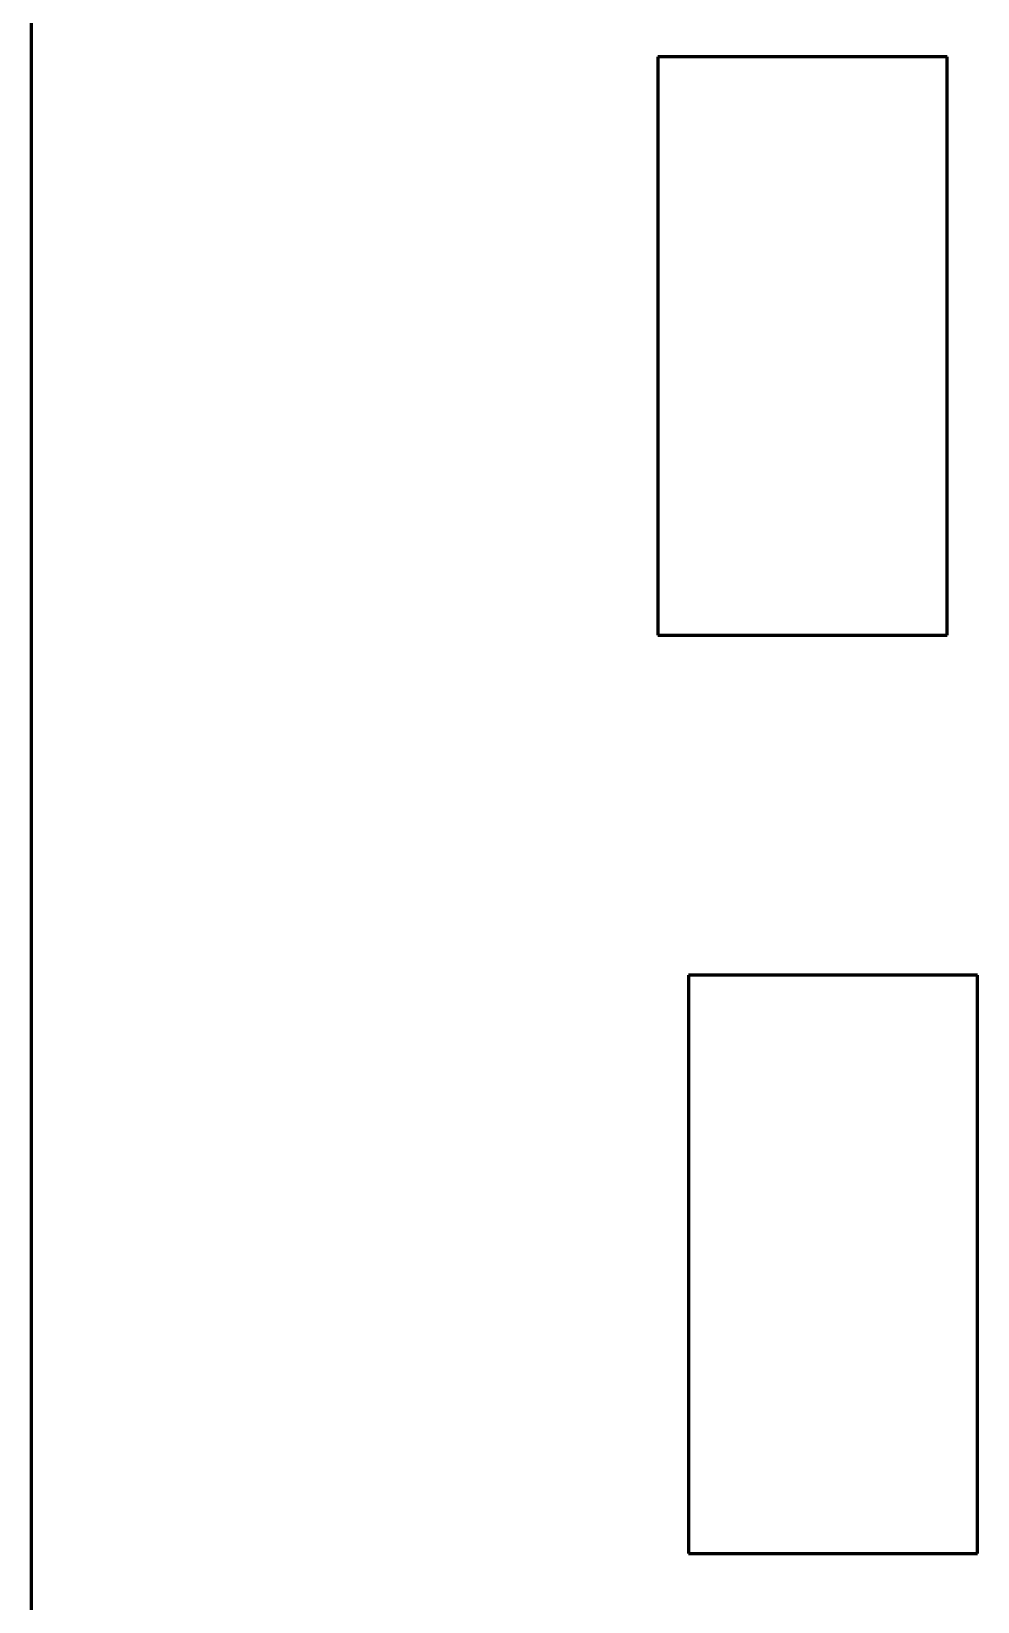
# Model space of a CAD drawing. Extents: x 0 to 297, y 0 to 292.
# Drawn here: x 241.59 to 245.68, y 69.83 to 76.62 of the extents above; entities that cross this region are included whole.
import ezdxf

# ---------------------------------------------------------------- set-up
doc = ezdxf.new("R2010")
doc.units = 0
doc.header["$MEASUREMENT"] = 0
doc.linetypes.add('K5LT_BASIC', pattern=[0])
doc.layers.add('Системный слой', color=7, linetype='Continuous')

# ---------------------------------------------------------------- blocks, each defined once
blk = doc.blocks.new('*U')
at = {"layer": 'Системный слой', "linetype": 'K5LT_BASIC', "lineweight": 60}
for p, q in [((245.5474, 76.5082), (244.2974, 76.5082)), ((244.2974, 76.5082), (244.2974, 74.0082)), ((245.5474, 74.0082), (245.5474, 76.5082)), ((244.2974, 74.0082), (245.5474, 74.0082)), ((245.6797, 72.5395), (244.4297, 72.5395)), ((244.4297, 72.5395), (244.4297, 70.0395)), ((245.6797, 70.0395), (245.6797, 72.5395)), ((244.4297, 70.0395), (245.6797, 70.0395))]:
    blk.add_line(p, q, dxfattribs=at)

msp = doc.modelspace()

# ---------------------------------------------------------------- linework, layer by layer
at = {"layer": 'Системный слой', "linetype": 'K5LT_BASIC', "lineweight": 60}
for q in [(241.5876, 85.2856), (241.5876, 78.2853)]:
    msp.add_line((241.5876, 65.2853), q, dxfattribs=at)

# ---------------------------------------------------------------- block references
at = {"layer": 'Системный слой'}
msp.add_blockref('*U', (0, 0), dxfattribs=at)
msp.add_blockref('*U', (0, 0), dxfattribs=at)
msp.add_blockref('*U', (0, 0), dxfattribs=at)
msp.add_blockref('*U', (0, 0), dxfattribs=at)
msp.add_blockref('*U', (0, 0), dxfattribs=at)
msp.add_blockref('*U', (0, 0), dxfattribs=at)
msp.add_blockref('*U', (0, 0), dxfattribs=at)
msp.add_blockref('*U', (0, 0), dxfattribs=at)
msp.add_blockref('*U', (0, 0), dxfattribs=at)
msp.add_blockref('*U', (0, 0), dxfattribs=at)
msp.add_blockref('*U', (0, 0), dxfattribs=at)
msp.add_blockref('*U', (0, 0), dxfattribs=at)
msp.add_blockref('*U', (0, 0), dxfattribs=at)
msp.add_blockref('*U', (0, 0), dxfattribs=at)
msp.add_blockref('*U', (0, 0), dxfattribs=at)
msp.add_blockref('*U', (0, 0), dxfattribs=at)
msp.add_blockref('*U', (0, 0), dxfattribs=at)
msp.add_blockref('*U', (0, 0), dxfattribs=at)
msp.add_blockref('*U', (0, 0), dxfattribs=at)
msp.add_blockref('*U', (0, 0), dxfattribs=at)
msp.add_blockref('*U', (0, 0), dxfattribs=at)
msp.add_blockref('*U', (0, 0), dxfattribs=at)
msp.add_blockref('*U', (0, 0), dxfattribs=at)
msp.add_blockref('*U', (0, 0), dxfattribs=at)
msp.add_blockref('*U', (0, 0), dxfattribs=at)
msp.add_blockref('*U', (0, 0), dxfattribs=at)
msp.add_blockref('*U', (0, 0), dxfattribs=at)
msp.add_blockref('*U', (0, 0), dxfattribs=at)
msp.add_blockref('*U', (0, 0), dxfattribs=at)
msp.add_blockref('*U', (0, 0), dxfattribs=at)
msp.add_blockref('*U', (0, 0), dxfattribs=at)
msp.add_blockref('*U', (0, 0), dxfattribs=at)
msp.add_blockref('*U', (0, 0), dxfattribs=at)
msp.add_blockref('*U', (0, 0), dxfattribs=at)
msp.add_blockref('*U', (0, 0), dxfattribs=at)
msp.add_blockref('*U', (0, 0), dxfattribs=at)
msp.add_blockref('*U', (0, 0), dxfattribs=at)
msp.add_blockref('*U', (0, 0), dxfattribs=at)
msp.add_blockref('*U', (0, 0), dxfattribs=at)
msp.add_blockref('*U', (0, 0), dxfattribs=at)
msp.add_blockref('*U', (0, 0), dxfattribs=at)
msp.add_blockref('*U', (0, 0), dxfattribs=at)
msp.add_blockref('*U', (0, 0), dxfattribs=at)
msp.add_blockref('*U', (0, 0), dxfattribs=at)
msp.add_blockref('*U', (0, 0), dxfattribs=at)
msp.add_blockref('*U', (0, 0), dxfattribs=at)
msp.add_blockref('*U', (0, 0), dxfattribs=at)
msp.add_blockref('*U', (0, 0), dxfattribs=at)
msp.add_blockref('*U', (0, 0), dxfattribs=at)
msp.add_blockref('*U', (0, 0), dxfattribs=at)
msp.add_blockref('*U', (0, 0), dxfattribs=at)
msp.add_blockref('*U', (0, 0), dxfattribs=at)
msp.add_blockref('*U', (0, 0), dxfattribs=at)
msp.add_blockref('*U', (0, 0), dxfattribs=at)
msp.add_blockref('*U', (0, 0), dxfattribs=at)
msp.add_blockref('*U', (0, 0), dxfattribs=at)
msp.add_blockref('*U', (0, 0), dxfattribs=at)
msp.add_blockref('*U', (0, 0), dxfattribs=at)
msp.add_blockref('*U', (0, 0), dxfattribs=at)
msp.add_blockref('*U', (0, 0), dxfattribs=at)
msp.add_blockref('*U', (0, 0), dxfattribs=at)
msp.add_blockref('*U', (0, 0), dxfattribs=at)
msp.add_blockref('*U', (0, 0), dxfattribs=at)
msp.add_blockref('*U', (0, 0), dxfattribs=at)
msp.add_blockref('*U', (0, 0), dxfattribs=at)
msp.add_blockref('*U', (0, 0), dxfattribs=at)
msp.add_blockref('*U', (0, 0), dxfattribs=at)
msp.add_blockref('*U', (0, 0), dxfattribs=at)
msp.add_blockref('*U', (0, 0), dxfattribs=at)
msp.add_blockref('*U', (0, 0), dxfattribs=at)
msp.add_blockref('*U', (0, 0), dxfattribs=at)
msp.add_blockref('*U', (0, 0), dxfattribs=at)
msp.add_blockref('*U', (0, 0), dxfattribs=at)
msp.add_blockref('*U', (0, 0), dxfattribs=at)
msp.add_blockref('*U', (0, 0), dxfattribs=at)
msp.add_blockref('*U', (0, 0), dxfattribs=at)
msp.add_blockref('*U', (0, 0), dxfattribs=at)
msp.add_blockref('*U', (0, 0), dxfattribs=at)
msp.add_blockref('*U', (0, 0), dxfattribs=at)
msp.add_blockref('*U', (0, 0), dxfattribs=at)
msp.add_blockref('*U', (0, 0), dxfattribs=at)
msp.add_blockref('*U', (0, 0), dxfattribs=at)
msp.add_blockref('*U', (0, 0), dxfattribs=at)
msp.add_blockref('*U', (0, 0), dxfattribs=at)
msp.add_blockref('*U', (0, 0), dxfattribs=at)
msp.add_blockref('*U', (0, 0), dxfattribs=at)
msp.add_blockref('*U', (0, 0), dxfattribs=at)
msp.add_blockref('*U', (0, 0), dxfattribs=at)
msp.add_blockref('*U', (0, 0), dxfattribs=at)
msp.add_blockref('*U', (0, 0), dxfattribs=at)
msp.add_blockref('*U', (0, 0), dxfattribs=at)
msp.add_blockref('*U', (0, 0), dxfattribs=at)
msp.add_blockref('*U', (0, 0), dxfattribs=at)
msp.add_blockref('*U', (0, 0), dxfattribs=at)
msp.add_blockref('*U', (0, 0), dxfattribs=at)
msp.add_blockref('*U', (0, 0), dxfattribs=at)
msp.add_blockref('*U', (0, 0), dxfattribs=at)
msp.add_blockref('*U', (0, 0), dxfattribs=at)
msp.add_blockref('*U', (0, 0), dxfattribs=at)
msp.add_blockref('*U', (0, 0), dxfattribs=at)
msp.add_blockref('*U', (0, 0), dxfattribs=at)
msp.add_blockref('*U', (0, 0), dxfattribs=at)
msp.add_blockref('*U', (0, 0), dxfattribs=at)
msp.add_blockref('*U', (0, 0), dxfattribs=at)
msp.add_blockref('*U', (0, 0), dxfattribs=at)
msp.add_blockref('*U', (0, 0), dxfattribs=at)
msp.add_blockref('*U', (0, 0), dxfattribs=at)
msp.add_blockref('*U', (0, 0), dxfattribs=at)
msp.add_blockref('*U', (0, 0), dxfattribs=at)
msp.add_blockref('*U', (0, 0), dxfattribs=at)
msp.add_blockref('*U', (0, 0), dxfattribs=at)
msp.add_blockref('*U', (0, 0), dxfattribs=at)
msp.add_blockref('*U', (0, 0), dxfattribs=at)
msp.add_blockref('*U', (0, 0), dxfattribs=at)
msp.add_blockref('*U', (0, 0), dxfattribs=at)
msp.add_blockref('*U', (0, 0), dxfattribs=at)
msp.add_blockref('*U', (0, 0), dxfattribs=at)
msp.add_blockref('*U', (0, 0), dxfattribs=at)
msp.add_blockref('*U', (0, 0), dxfattribs=at)
msp.add_blockref('*U', (0, 0), dxfattribs=at)
msp.add_blockref('*U', (0, 0), dxfattribs=at)
msp.add_blockref('*U', (0, 0), dxfattribs=at)
msp.add_blockref('*U', (0, 0), dxfattribs=at)
msp.add_blockref('*U', (0, 0), dxfattribs=at)
msp.add_blockref('*U', (0, 0), dxfattribs=at)
msp.add_blockref('*U', (0, 0), dxfattribs=at)
msp.add_blockref('*U', (0, 0), dxfattribs=at)
msp.add_blockref('*U', (0, 0), dxfattribs=at)
msp.add_blockref('*U', (0, 0), dxfattribs=at)
msp.add_blockref('*U', (0, 0), dxfattribs=at)
msp.add_blockref('*U', (0, 0), dxfattribs=at)
msp.add_blockref('*U', (0, 0), dxfattribs=at)
msp.add_blockref('*U', (0, 0), dxfattribs=at)
msp.add_blockref('*U', (0, 0), dxfattribs=at)
msp.add_blockref('*U', (0, 0), dxfattribs=at)
msp.add_blockref('*U', (0, 0), dxfattribs=at)
msp.add_blockref('*U', (0, 0), dxfattribs=at)
msp.add_blockref('*U', (0, 0), dxfattribs=at)
msp.add_blockref('*U', (0, 0), dxfattribs=at)
msp.add_blockref('*U', (0, 0), dxfattribs=at)
msp.add_blockref('*U', (0, 0), dxfattribs=at)
msp.add_blockref('*U', (0, 0), dxfattribs=at)
msp.add_blockref('*U', (0, 0), dxfattribs=at)
msp.add_blockref('*U', (0, 0), dxfattribs=at)
msp.add_blockref('*U', (0, 0), dxfattribs=at)
msp.add_blockref('*U', (0, 0), dxfattribs=at)
msp.add_blockref('*U', (0, 0), dxfattribs=at)
msp.add_blockref('*U', (0, 0), dxfattribs=at)
msp.add_blockref('*U', (0, 0), dxfattribs=at)
msp.add_blockref('*U', (0, 0), dxfattribs=at)
msp.add_blockref('*U', (0, 0), dxfattribs=at)
msp.add_blockref('*U', (0, 0), dxfattribs=at)
msp.add_blockref('*U', (0, 0), dxfattribs=at)
msp.add_blockref('*U', (0, 0), dxfattribs=at)
msp.add_blockref('*U', (0, 0), dxfattribs=at)
msp.add_blockref('*U', (0, 0), dxfattribs=at)
msp.add_blockref('*U', (0, 0), dxfattribs=at)
msp.add_blockref('*U', (0, 0), dxfattribs=at)
msp.add_blockref('*U', (0, 0), dxfattribs=at)
msp.add_blockref('*U', (0, 0), dxfattribs=at)
msp.add_blockref('*U', (0, 0), dxfattribs=at)
msp.add_blockref('*U', (0, 0), dxfattribs=at)
msp.add_blockref('*U', (0, 0), dxfattribs=at)
msp.add_blockref('*U', (0, 0), dxfattribs=at)
msp.add_blockref('*U', (0, 0), dxfattribs=at)
msp.add_blockref('*U', (0, 0), dxfattribs=at)
msp.add_blockref('*U', (0, 0), dxfattribs=at)
msp.add_blockref('*U', (0, 0), dxfattribs=at)
msp.add_blockref('*U', (0, 0), dxfattribs=at)
msp.add_blockref('*U', (0, 0), dxfattribs=at)
msp.add_blockref('*U', (0, 0), dxfattribs=at)
msp.add_blockref('*U', (0, 0), dxfattribs=at)
msp.add_blockref('*U', (0, 0), dxfattribs=at)
msp.add_blockref('*U', (0, 0), dxfattribs=at)
msp.add_blockref('*U', (0, 0), dxfattribs=at)
msp.add_blockref('*U', (0, 0), dxfattribs=at)
msp.add_blockref('*U', (0, 0), dxfattribs=at)
msp.add_blockref('*U', (0, 0), dxfattribs=at)
msp.add_blockref('*U', (0, 0), dxfattribs=at)
msp.add_blockref('*U', (0, 0), dxfattribs=at)
msp.add_blockref('*U', (0, 0), dxfattribs=at)
msp.add_blockref('*U', (0, 0), dxfattribs=at)
msp.add_blockref('*U', (0, 0), dxfattribs=at)
msp.add_blockref('*U', (0, 0), dxfattribs=at)
msp.add_blockref('*U', (0, 0), dxfattribs=at)
msp.add_blockref('*U', (0, 0), dxfattribs=at)
msp.add_blockref('*U', (0, 0), dxfattribs=at)
msp.add_blockref('*U', (0, 0), dxfattribs=at)
msp.add_blockref('*U', (0, 0), dxfattribs=at)
msp.add_blockref('*U', (0, 0), dxfattribs=at)
msp.add_blockref('*U', (0, 0), dxfattribs=at)
msp.add_blockref('*U', (0, 0), dxfattribs=at)
msp.add_blockref('*U', (0, 0), dxfattribs=at)
msp.add_blockref('*U', (0, 0), dxfattribs=at)
msp.add_blockref('*U', (0, 0), dxfattribs=at)
msp.add_blockref('*U', (0, 0), dxfattribs=at)
msp.add_blockref('*U', (0, 0), dxfattribs=at)
msp.add_blockref('*U', (0, 0), dxfattribs=at)
msp.add_blockref('*U', (0, 0), dxfattribs=at)
msp.add_blockref('*U', (0, 0), dxfattribs=at)
msp.add_blockref('*U', (0, 0), dxfattribs=at)
msp.add_blockref('*U', (0, 0), dxfattribs=at)
msp.add_blockref('*U', (0, 0), dxfattribs=at)
msp.add_blockref('*U', (0, 0), dxfattribs=at)
msp.add_blockref('*U', (0, 0), dxfattribs=at)
msp.add_blockref('*U', (0, 0), dxfattribs=at)
msp.add_blockref('*U', (0, 0), dxfattribs=at)
msp.add_blockref('*U', (0, 0), dxfattribs=at)
msp.add_blockref('*U', (0, 0), dxfattribs=at)
msp.add_blockref('*U', (0, 0), dxfattribs=at)
msp.add_blockref('*U', (0, 0), dxfattribs=at)
msp.add_blockref('*U', (0, 0), dxfattribs=at)
msp.add_blockref('*U', (0, 0), dxfattribs=at)
msp.add_blockref('*U', (0, 0), dxfattribs=at)
msp.add_blockref('*U', (0, 0), dxfattribs=at)
msp.add_blockref('*U', (0, 0), dxfattribs=at)
msp.add_blockref('*U', (0, 0), dxfattribs=at)
msp.add_blockref('*U', (0, 0), dxfattribs=at)
msp.add_blockref('*U', (0, 0), dxfattribs=at)
msp.add_blockref('*U', (0, 0), dxfattribs=at)
msp.add_blockref('*U', (0, 0), dxfattribs=at)
msp.add_blockref('*U', (0, 0), dxfattribs=at)
msp.add_blockref('*U', (0, 0), dxfattribs=at)
msp.add_blockref('*U', (0, 0), dxfattribs=at)
msp.add_blockref('*U', (0, 0), dxfattribs=at)
msp.add_blockref('*U', (0, 0), dxfattribs=at)
msp.add_blockref('*U', (0, 0), dxfattribs=at)
msp.add_blockref('*U', (0, 0), dxfattribs=at)
msp.add_blockref('*U', (0, 0), dxfattribs=at)
msp.add_blockref('*U', (0, 0), dxfattribs=at)
msp.add_blockref('*U', (0, 0), dxfattribs=at)
msp.add_blockref('*U', (0, 0), dxfattribs=at)
msp.add_blockref('*U', (0, 0), dxfattribs=at)
msp.add_blockref('*U', (0, 0), dxfattribs=at)
msp.add_blockref('*U', (0, 0), dxfattribs=at)
msp.add_blockref('*U', (0, 0), dxfattribs=at)
msp.add_blockref('*U', (0, 0), dxfattribs=at)
msp.add_blockref('*U', (0, 0), dxfattribs=at)
msp.add_blockref('*U', (0, 0), dxfattribs=at)
msp.add_blockref('*U', (0, 0), dxfattribs=at)
msp.add_blockref('*U', (0, 0), dxfattribs=at)
msp.add_blockref('*U', (0, 0), dxfattribs=at)
msp.add_blockref('*U', (0, 0), dxfattribs=at)
msp.add_blockref('*U', (0, 0), dxfattribs=at)
msp.add_blockref('*U', (0, 0), dxfattribs=at)
msp.add_blockref('*U', (0, 0), dxfattribs=at)
msp.add_blockref('*U', (0, 0), dxfattribs=at)
msp.add_blockref('*U', (0, 0), dxfattribs=at)
msp.add_blockref('*U', (0, 0), dxfattribs=at)
msp.add_blockref('*U', (0, 0), dxfattribs=at)
msp.add_blockref('*U', (0, 0), dxfattribs=at)
msp.add_blockref('*U', (0, 0), dxfattribs=at)
msp.add_blockref('*U', (0, 0), dxfattribs=at)
msp.add_blockref('*U', (0, 0), dxfattribs=at)
msp.add_blockref('*U', (0, 0), dxfattribs=at)
msp.add_blockref('*U', (0, 0), dxfattribs=at)
msp.add_blockref('*U', (0, 0), dxfattribs=at)
msp.add_blockref('*U', (0, 0), dxfattribs=at)
msp.add_blockref('*U', (0, 0), dxfattribs=at)
msp.add_blockref('*U', (0, 0), dxfattribs=at)
msp.add_blockref('*U', (0, 0), dxfattribs=at)
msp.add_blockref('*U', (0, 0), dxfattribs=at)
msp.add_blockref('*U', (0, 0), dxfattribs=at)
msp.add_blockref('*U', (0, 0), dxfattribs=at)
msp.add_blockref('*U', (0, 0), dxfattribs=at)
msp.add_blockref('*U', (0, 0), dxfattribs=at)
msp.add_blockref('*U', (0, 0), dxfattribs=at)
msp.add_blockref('*U', (0, 0), dxfattribs=at)
msp.add_blockref('*U', (0, 0), dxfattribs=at)
msp.add_blockref('*U', (0, 0), dxfattribs=at)
msp.add_blockref('*U', (0, 0), dxfattribs=at)
msp.add_blockref('*U', (0, 0), dxfattribs=at)
msp.add_blockref('*U', (0, 0), dxfattribs=at)
msp.add_blockref('*U', (0, 0), dxfattribs=at)
msp.add_blockref('*U', (0, 0), dxfattribs=at)
msp.add_blockref('*U', (0, 0), dxfattribs=at)
msp.add_blockref('*U', (0, 0), dxfattribs=at)
msp.add_blockref('*U', (0, 0), dxfattribs=at)
msp.add_blockref('*U', (0, 0), dxfattribs=at)
msp.add_blockref('*U', (0, 0), dxfattribs=at)
msp.add_blockref('*U', (0, 0), dxfattribs=at)
msp.add_blockref('*U', (0, 0), dxfattribs=at)
msp.add_blockref('*U', (0, 0), dxfattribs=at)
msp.add_blockref('*U', (0, 0), dxfattribs=at)
msp.add_blockref('*U', (0, 0), dxfattribs=at)
msp.add_blockref('*U', (0, 0), dxfattribs=at)
msp.add_blockref('*U', (0, 0), dxfattribs=at)
msp.add_blockref('*U', (0, 0), dxfattribs=at)
msp.add_blockref('*U', (0, 0), dxfattribs=at)
msp.add_blockref('*U', (0, 0), dxfattribs=at)
msp.add_blockref('*U', (0, 0), dxfattribs=at)
msp.add_blockref('*U', (0, 0), dxfattribs=at)
msp.add_blockref('*U', (0, 0), dxfattribs=at)
msp.add_blockref('*U', (0, 0), dxfattribs=at)
msp.add_blockref('*U', (0, 0), dxfattribs=at)
msp.add_blockref('*U', (0, 0), dxfattribs=at)
msp.add_blockref('*U', (0, 0), dxfattribs=at)
msp.add_blockref('*U', (0, 0), dxfattribs=at)
msp.add_blockref('*U', (0, 0), dxfattribs=at)
msp.add_blockref('*U', (0, 0), dxfattribs=at)
msp.add_blockref('*U', (0, 0), dxfattribs=at)
msp.add_blockref('*U', (0, 0), dxfattribs=at)
msp.add_blockref('*U', (0, 0), dxfattribs=at)
msp.add_blockref('*U', (0, 0), dxfattribs=at)
msp.add_blockref('*U', (0, 0), dxfattribs=at)
msp.add_blockref('*U', (0, 0), dxfattribs=at)
msp.add_blockref('*U', (0, 0), dxfattribs=at)
msp.add_blockref('*U', (0, 0), dxfattribs=at)
msp.add_blockref('*U', (0, 0), dxfattribs=at)
msp.add_blockref('*U', (0, 0), dxfattribs=at)
msp.add_blockref('*U', (0, 0), dxfattribs=at)
msp.add_blockref('*U', (0, 0), dxfattribs=at)
msp.add_blockref('*U', (0, 0), dxfattribs=at)
msp.add_blockref('*U', (0, 0), dxfattribs=at)
msp.add_blockref('*U', (0, 0), dxfattribs=at)
msp.add_blockref('*U', (0, 0), dxfattribs=at)
msp.add_blockref('*U', (0, 0), dxfattribs=at)
msp.add_blockref('*U', (0, 0), dxfattribs=at)
msp.add_blockref('*U', (0, 0), dxfattribs=at)
msp.add_blockref('*U', (0, 0), dxfattribs=at)
msp.add_blockref('*U', (0, 0), dxfattribs=at)
msp.add_blockref('*U', (0, 0), dxfattribs=at)
msp.add_blockref('*U', (0, 0), dxfattribs=at)
msp.add_blockref('*U', (0, 0), dxfattribs=at)
msp.add_blockref('*U', (0, 0), dxfattribs=at)
msp.add_blockref('*U', (0, 0), dxfattribs=at)
msp.add_blockref('*U', (0, 0), dxfattribs=at)
msp.add_blockref('*U', (0, 0), dxfattribs=at)
msp.add_blockref('*U', (0, 0), dxfattribs=at)
msp.add_blockref('*U', (0, 0), dxfattribs=at)
msp.add_blockref('*U', (0, 0), dxfattribs=at)
msp.add_blockref('*U', (0, 0), dxfattribs=at)
msp.add_blockref('*U', (0, 0), dxfattribs=at)
msp.add_blockref('*U', (0, 0), dxfattribs=at)
msp.add_blockref('*U', (0, 0), dxfattribs=at)
msp.add_blockref('*U', (0, 0), dxfattribs=at)
msp.add_blockref('*U', (0, 0), dxfattribs=at)
msp.add_blockref('*U', (0, 0), dxfattribs=at)
msp.add_blockref('*U', (0, 0), dxfattribs=at)
msp.add_blockref('*U', (0, 0), dxfattribs=at)
msp.add_blockref('*U', (0, 0), dxfattribs=at)
msp.add_blockref('*U', (0, 0), dxfattribs=at)
msp.add_blockref('*U', (0, 0), dxfattribs=at)
msp.add_blockref('*U', (0, 0), dxfattribs=at)
msp.add_blockref('*U', (0, 0), dxfattribs=at)
msp.add_blockref('*U', (0, 0), dxfattribs=at)
msp.add_blockref('*U', (0, 0), dxfattribs=at)
msp.add_blockref('*U', (0, 0), dxfattribs=at)
msp.add_blockref('*U', (0, 0), dxfattribs=at)
msp.add_blockref('*U', (0, 0), dxfattribs=at)
msp.add_blockref('*U', (0, 0), dxfattribs=at)
msp.add_blockref('*U', (0, 0), dxfattribs=at)
msp.add_blockref('*U', (0, 0), dxfattribs=at)
msp.add_blockref('*U', (0, 0), dxfattribs=at)
msp.add_blockref('*U', (0, 0), dxfattribs=at)
msp.add_blockref('*U', (0, 0), dxfattribs=at)
msp.add_blockref('*U', (0, 0), dxfattribs=at)
msp.add_blockref('*U', (0, 0), dxfattribs=at)
msp.add_blockref('*U', (0, 0), dxfattribs=at)
msp.add_blockref('*U', (0, 0), dxfattribs=at)
msp.add_blockref('*U', (0, 0), dxfattribs=at)
msp.add_blockref('*U', (0, 0), dxfattribs=at)
msp.add_blockref('*U', (0, 0), dxfattribs=at)
msp.add_blockref('*U', (0, 0), dxfattribs=at)
msp.add_blockref('*U', (0, 0), dxfattribs=at)
msp.add_blockref('*U', (0, 0), dxfattribs=at)
msp.add_blockref('*U', (0, 0), dxfattribs=at)
msp.add_blockref('*U', (0, 0), dxfattribs=at)
msp.add_blockref('*U', (0, 0), dxfattribs=at)
msp.add_blockref('*U', (0, 0), dxfattribs=at)
msp.add_blockref('*U', (0, 0), dxfattribs=at)
msp.add_blockref('*U', (0, 0), dxfattribs=at)
msp.add_blockref('*U', (0, 0), dxfattribs=at)
msp.add_blockref('*U', (0, 0), dxfattribs=at)
msp.add_blockref('*U', (0, 0), dxfattribs=at)
msp.add_blockref('*U', (0, 0), dxfattribs=at)
msp.add_blockref('*U', (0, 0), dxfattribs=at)
msp.add_blockref('*U', (0, 0), dxfattribs=at)
msp.add_blockref('*U', (0, 0), dxfattribs=at)
msp.add_blockref('*U', (0, 0), dxfattribs=at)
msp.add_blockref('*U', (0, 0), dxfattribs=at)
msp.add_blockref('*U', (0, 0), dxfattribs=at)
msp.add_blockref('*U', (0, 0), dxfattribs=at)
msp.add_blockref('*U', (0, 0), dxfattribs=at)
msp.add_blockref('*U', (0, 0), dxfattribs=at)
msp.add_blockref('*U', (0, 0), dxfattribs=at)
msp.add_blockref('*U', (0, 0), dxfattribs=at)
msp.add_blockref('*U', (0, 0), dxfattribs=at)
msp.add_blockref('*U', (0, 0), dxfattribs=at)
msp.add_blockref('*U', (0, 0), dxfattribs=at)
msp.add_blockref('*U', (0, 0), dxfattribs=at)
msp.add_blockref('*U', (0, 0), dxfattribs=at)
msp.add_blockref('*U', (0, 0), dxfattribs=at)
msp.add_blockref('*U', (0, 0), dxfattribs=at)
msp.add_blockref('*U', (0, 0), dxfattribs=at)
msp.add_blockref('*U', (0, 0), dxfattribs=at)
msp.add_blockref('*U', (0, 0), dxfattribs=at)
msp.add_blockref('*U', (0, 0), dxfattribs=at)
msp.add_blockref('*U', (0, 0), dxfattribs=at)
msp.add_blockref('*U', (0, 0), dxfattribs=at)
msp.add_blockref('*U', (0, 0), dxfattribs=at)
msp.add_blockref('*U', (0, 0), dxfattribs=at)
msp.add_blockref('*U', (0, 0), dxfattribs=at)
msp.add_blockref('*U', (0, 0), dxfattribs=at)
msp.add_blockref('*U', (0, 0), dxfattribs=at)
msp.add_blockref('*U', (0, 0), dxfattribs=at)
msp.add_blockref('*U', (0, 0), dxfattribs=at)
msp.add_blockref('*U', (0, 0), dxfattribs=at)
msp.add_blockref('*U', (0, 0), dxfattribs=at)
msp.add_blockref('*U', (0, 0), dxfattribs=at)
msp.add_blockref('*U', (0, 0), dxfattribs=at)
msp.add_blockref('*U', (0, 0), dxfattribs=at)
msp.add_blockref('*U', (0, 0), dxfattribs=at)
msp.add_blockref('*U', (0, 0), dxfattribs=at)
msp.add_blockref('*U', (0, 0), dxfattribs=at)
msp.add_blockref('*U', (0, 0), dxfattribs=at)
msp.add_blockref('*U', (0, 0), dxfattribs=at)
msp.add_blockref('*U', (0, 0), dxfattribs=at)
msp.add_blockref('*U', (0, 0), dxfattribs=at)
msp.add_blockref('*U', (0, 0), dxfattribs=at)
msp.add_blockref('*U', (0, 0), dxfattribs=at)

doc.saveas('drawing.dxf')
